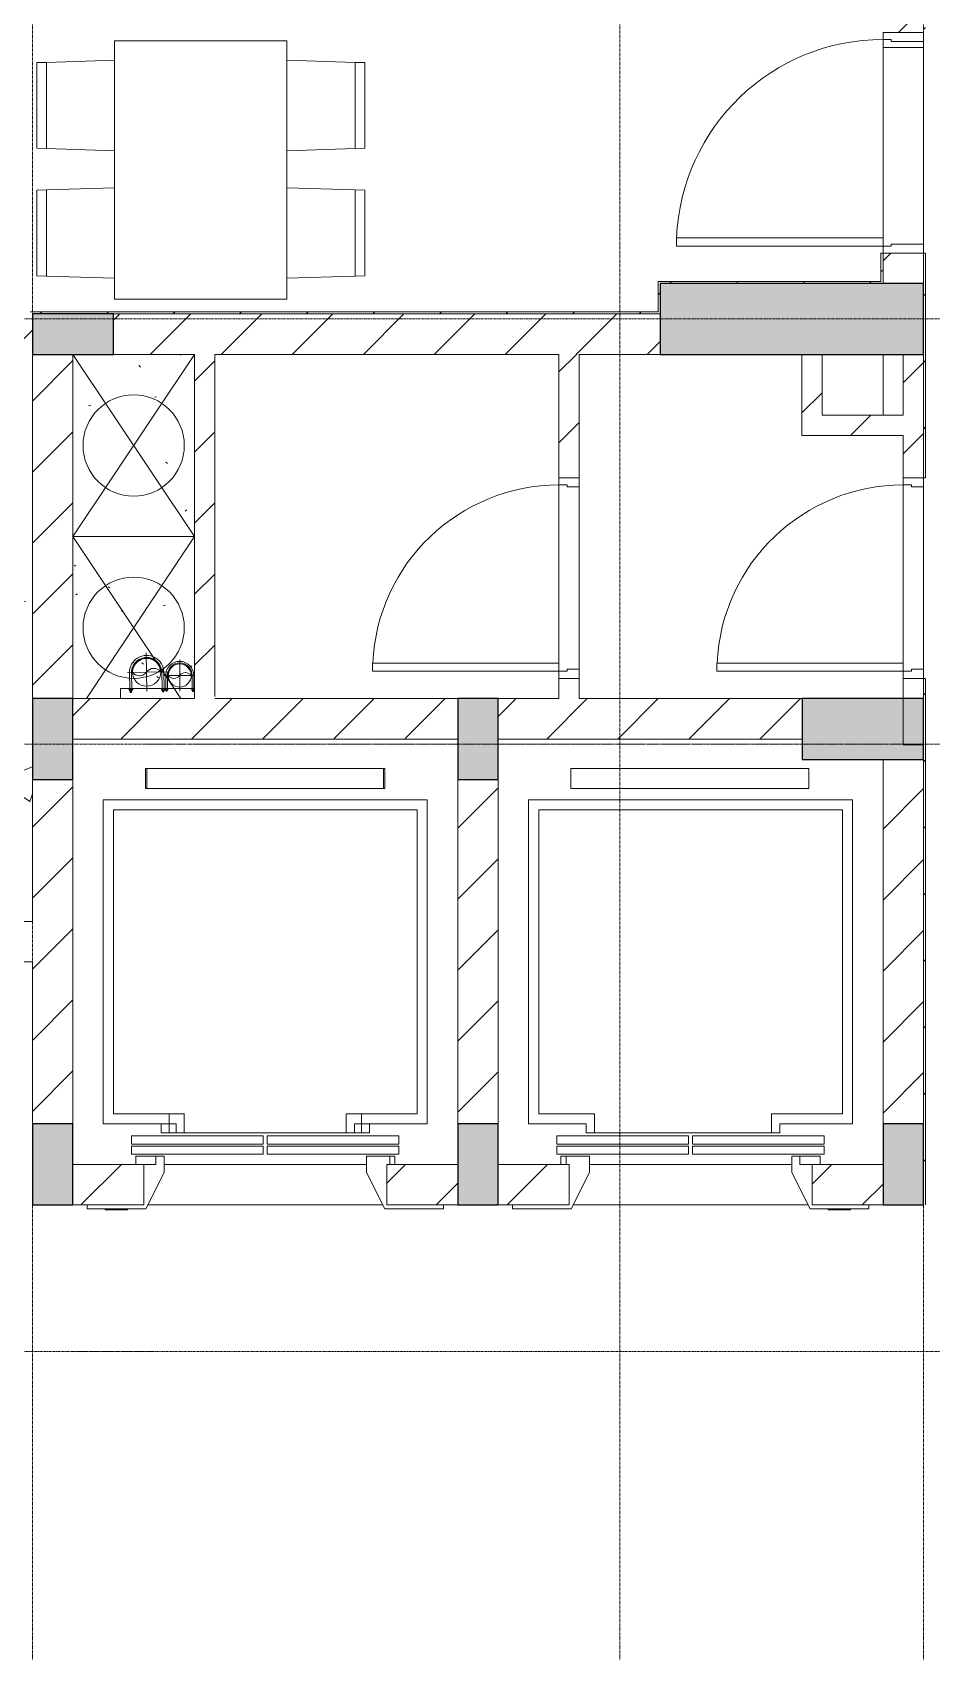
# Model space of a CAD drawing. Header units: millimetres. Extents: x 5121 to 246734, y -48180 to 129206.
# Drawn here: x 112053 to 116493, y 46956 to 54952 of the extents above; entities that cross this region are included whole.
import ezdxf

# ---------------------------------------------------------------- set-up
doc = ezdxf.new("R2010")
doc.units = ezdxf.units.MM
for name, pattern in [('Dash', [6, 3, -3]), ('Grid Line', [22.225, 12.7, -3.175, 3.175, -3.175]), ('IMPORT-CENTER _3_', [10.16, 6.35, -1.27, 1.27, -1.27])]:
    doc.linetypes.add(name, pattern=pattern)
for name, color, linetype, lineweight in [('0-1', 7, 'Continuous', 5), ('0-2', 50, 'Continuous', 9), ('A-CLNG-PATT', 13, 'Continuous', 9), ('A-DETL-GENF', 92, 'Continuous', 9), ('A-DOOR', 31, 'Continuous', 9), ('A-DOOR-FRAM', 31, 'Continuous', 9), ('A-FLOR', 192, 'Continuous', 9), ('A-FLOR-1', 50, 'Continuous', 9), ('A-FLOR-OVHD', 1, 'Dash', 9), ('A-FLOR-PATT', 8, 'Continuous', 9), ('A-WALL', 113, 'Continuous', 9), ('A-WALL-1', 250, 'Continuous', 18), ('A-WALL-PATT-2', 50, 'Continuous', 9), ('A-WALL-PATT-3', 111, 'Continuous', 9), ('G-IMPT', 8, 'Continuous', 9), ('G-IMPT-2', 8, 'IMPORT-CENTER _3_', 9), ('I-FURN-1', 253, 'Continuous', 9), ('M-EQPM', 50, 'Continuous', 9), ('S-COLS-1', 7, 'Continuous', 5), ('S-COLS-2', 10, 'Continuous', 25), ('S-GRID-1', 1, 'Grid Line', 9)]:
    doc.layers.add(name, color=color, linetype=linetype, lineweight=lineweight)
pattern_1 = [(45, (0, 0), (-164.40233, 164.40233), [])]
pattern_2 = [(45, (0, 0), (-175.3625, 175.3625), [])]

# ---------------------------------------------------------------- blocks, each defined once
blk = doc.blocks.new('NCV_TKTC_KET CAU_rvt-1-TKCS_MB TỔNG THỂ TẦNG 1')
at = {"layer": 'S-COLS-1'}
for points in [[(115952.6, 53361.9), (116452.6, 53361.9), (116452.6, 53711.9), (115152.6, 53711.9), (115152.6, 53361.9), (115952.5, 53361.9)], [(112252.6, 53361.9), (112452.6, 53362.3), (112452.6, 53561.9), (112052.6, 53561.2), (112052.6, 53361.9)], [(112252.6, 51261.9), (112252.6, 51661.9), (112052.6, 51661.9), (112052.6, 51261.9)], [(114284.3, 51261.9), (114352.6, 51261.9), (114352.6, 51661.9), (114152.6, 51661.9), (114152.6, 51261.9)], [(116252.6, 51361.9), (116452.6, 51361.9), (116452.6, 51661.9), (115852.6, 51661.9), (115852.6, 51361.9), (116244.4, 51361.9)], [(112052.6, 49161.9), (112252.6, 49161.9), (112252.6, 49561.9), (112052.6, 49561.9)], [(114352.6, 49161.9), (114352.6, 49561.9), (114152.6, 49561.9), (114152.6, 49161.9)], [(116452.6, 49161.9), (116452.6, 49561.9), (116252.6, 49561.9), (116252.6, 49161.9)]]:
    blk.add_hatch(color=256, dxfattribs=at).paths.add_polyline_path(points)
at = {"layer": 'A-FLOR-1'}
blk.add_line((115952.6, 53061.9), (115952.6, 53361.9), dxfattribs=at)
at = {"layer": 'S-COLS-2'}
for p, q in [((116452.6, 53711.9), (115152.6, 53711.9)), ((115152.6, 53711.9), (115152.6, 53361.9)), ((116452.6, 53361.9), (116452.6, 53711.9)), ((112052.6, 53561.9), (112052.6, 53361.9)), ((112452.6, 53561.9), (112052.6, 53561.9)), ((112452.6, 53361.9), (112452.6, 53561.9)), ((112052.6, 53361.9), (112452.6, 53361.9)), ((115152.6, 53361.9), (116452.6, 53361.9)), ((112252.6, 51661.9), (112052.6, 51661.9)), ((112052.6, 51661.9), (112052.6, 51261.9)), ((112252.6, 51261.9), (112252.6, 51661.9)), ((114352.6, 51661.9), (114152.6, 51661.9)), ((114152.6, 51661.9), (114152.6, 51261.9)), ((114352.6, 51261.9), (114352.6, 51661.9)), ((115852.6, 51661.9), (115852.6, 51361.9)), ((116452.6, 51661.9), (115852.6, 51661.9)), ((116452.6, 51361.9), (116452.6, 51661.9)), ((115852.6, 51361.9), (116452.6, 51361.9)), ((112052.6, 51261.9), (112252.6, 51261.9)), ((114152.6, 51261.9), (114352.6, 51261.9)), ((112252.6, 49561.9), (112052.6, 49561.9)), ((112052.6, 49561.9), (112052.6, 49161.9)), ((112252.6, 49161.9), (112252.6, 49561.9)), ((114352.6, 49561.9), (114152.6, 49561.9)), ((114152.6, 49561.9), (114152.6, 49161.9)), ((114352.6, 49161.9), (114352.6, 49561.9)), ((116452.6, 49561.9), (116252.6, 49561.9)), ((116252.6, 49561.9), (116252.6, 49161.9)), ((116452.6, 49161.9), (116452.6, 49561.9)), ((112052.6, 49161.9), (112252.6, 49161.9)), ((114152.6, 49161.9), (114352.6, 49161.9)), ((116252.6, 49161.9), (116452.6, 49161.9))]:
    blk.add_line(p, q, dxfattribs=at)
blk = doc.blocks.new('RES_BAN AN 1 - RES_BAN AN 1-842837-TKCS_MB TỔNG THỂ TẦNG 1')
at = {"layer": 'I-FURN-1'}
for p, q in [((-425, 1275), (425, 1275)), ((-425, 0), (-425, 1275)), ((425, 1275), (425, 0)), ((-761.9, 1168.8), (-809.6, 1167.2)), ((-809.6, 1167.2), (-809.6, 745.3)), ((-425, 1180), (-761.9, 1168.8)), ((-761.9, 1168.8), (-761.9, 743.8)), ((-761.9, 743.8), (-761.9, 1168.8)), ((-425, 732.5), (-425, 1180)), ((425, 1180), (761.9, 1168.8)), ((425, 732.5), (425, 1180)), ((761.9, 1168.8), (761.9, 743.8)), ((761.9, 1168.8), (761.9, 743.8)), ((809.6, 1167.2), (761.9, 1168.8)), ((809.6, 745.3), (809.6, 1167.2)), ((-809.6, 745.3), (-761.9, 743.8)), ((-761.9, 743.8), (-425, 732.5)), ((761.9, 743.8), (425, 732.5)), ((761.9, 743.8), (809.6, 745.3)), ((-809.6, 536.9), (-761.9, 538.5)), ((-809.6, 115.1), (-809.6, 536.9)), ((-425, 549.7), (-761.9, 538.5)), ((-761.9, 538.5), (-761.9, 113.5)), ((-761.9, 538.5), (-761.9, 113.5)), ((-425, 102.3), (-425, 549.7)), ((425, 549.7), (761.9, 538.5)), ((425, 102.3), (425, 549.7)), ((761.9, 538.5), (761.9, 113.5)), ((761.9, 538.5), (809.6, 536.9)), ((761.9, 113.5), (761.9, 538.5)), ((809.6, 536.9), (809.6, 115.1)), ((-761.9, 113.5), (-809.6, 115.1)), ((-761.9, 113.5), (-425, 102.3)), ((761.9, 113.5), (425, 102.3)), ((809.6, 115.1), (761.9, 113.5)), ((425, 0), (-425, 0))]:
    blk.add_line(p, q, dxfattribs=at)
blk = doc.blocks.new('NCV_TKTC_TANG 1_rvt-1-TKCS_MB TỔNG THỂ TẦNG 1')
at = {"layer": 'A-WALL-PATT-2'}
h = blk.add_hatch(dxfattribs=at)
h.set_pattern_fill('FP_10', color=256, style=0, pattern_type=2)
h.set_pattern_definition(pattern_1)
h.paths.add_polyline_path([(116242.6, 53711.9), (116252.6, 53711.9), (116252.6, 53861.9), (116242.6, 53861.9), (116242.6, 53721.9)])
h.paths.add_polyline_path([(116252.6, 54951.9), (116252.5, 56636.9), (116242.6, 56634.3), (116244.4, 54951.9)])
h = blk.add_hatch(dxfattribs=at)
h.set_pattern_fill('FP_10', color=256, style=0, pattern_type=2)
h.set_pattern_definition(pattern_1)
h.paths.add_polyline_path([(115152.6, 53711.9), (116242.6, 53711.9), (116242.6, 53721.9), (115142.6, 53720.5), (115142.6, 53711.9)])
h = blk.add_hatch(dxfattribs=at)
h.set_pattern_fill('FP_10', color=256, style=0, pattern_type=2)
h.set_pattern_definition(pattern_1)
h.paths.add_polyline_path([(115142.6, 53571.9), (115152.6, 53571.9), (115152.6, 53711.9), (115142.6, 53711.5), (115142.6, 53685.3)])
h = blk.add_hatch(dxfattribs=at)
h.set_pattern_fill('FP_10', color=256, style=0, pattern_type=2)
h.set_pattern_definition(pattern_1)
h.paths.add_polyline_path([(113308.8, 53561.9), (115152.6, 53561.9), (115152.6, 53571.9), (112042.6, 53571.9), (112042.6, 53561.9), (113072.6, 53561.9)])
at = {"layer": 'A-FLOR-1'}
for p, q in [((116252.6, 53861.9), (116252.6, 54951.9)), ((116452.5, 54877.4), (116252.6, 54877.4)), ((116252.6, 54877.4), (116252.6, 53861.9)), ((116452.5, 53906.9), (116452.5, 54877.4)), ((112052.6, 53511.9), (112052.6, 53561.9))]:
    blk.add_line(p, q, dxfattribs=at)
at = {"layer": 'A-WALL-1'}
for p, q in [((116252.6, 53861.9), (116242.6, 53861.9)), ((116242.6, 53861.9), (116242.6, 53721.9)), ((116252.6, 53711.9), (116252.6, 53861.9)), ((116242.6, 53721.9), (115142.6, 53721.9)), ((115142.6, 53721.9), (115142.6, 53711.9)), ((115142.6, 53711.9), (115142.6, 53571.9)), ((115152.6, 53711.9), (116242.6, 53711.9)), ((115152.6, 53571.9), (115152.6, 53711.9)), ((116242.6, 53711.9), (116252.6, 53711.9)), ((115142.6, 53571.9), (112042.6, 53571.9)), ((112052.6, 53561.9), (115152.6, 53561.9)), ((115152.6, 53561.9), (115152.6, 53571.9))]:
    blk.add_line(p, q, dxfattribs=at)
at = {"layer": 'I-FURN-1'}
blk.add_blockref('RES_BAN AN 1 - RES_BAN AN 1-842837-TKCS_MB TỔNG THỂ TẦNG 1', (112883.8, 53635.2), dxfattribs=at)
blk = doc.blocks.new('FD_05 - FD_05-1000x2200mm-835433-TKCS_MB TỔNG THỂ TẦNG 1')
at = {"layer": 'A-DETL-GENF'}
for p, q in [((510, -100), (470, -100)), ((470, -100), (470, -1120)), ((510, -1120), (510, -100)), ((470, -1120), (510, -1120))]:
    blk.add_line(p, q, dxfattribs=at)
blk.add_arc((510, -100), 1020, 180, 267.75253, dxfattribs=at)
at = {"layer": 'A-DOOR-FRAM'}
for p, q in [((-545, 100), (-500, 100)), ((-545, -100), (-545, 100)), ((-500, 100), (-500, -60)), ((500, 100), (545, 100)), ((500, -60), (500, 100)), ((545, 100), (545, -100)), ((-500, -60), (-510, -60)), ((-510, -60), (-510, -100)), ((510, -60), (500, -60)), ((510, -100), (510, -60)), ((-510, -100), (-545, -100)), ((545, -100), (510, -100))]:
    blk.add_line(p, q, dxfattribs=at)
blk = doc.blocks.new('FD_02 - FD_03 - FD_03-KY THUAT-900x2200mm-801877-TKCS_MB TỔNG THỂ TẦNG 1')
at = {"layer": 'A-DETL-GENF'}
for p, q in [((460, -50), (420, -50)), ((420, -50), (420, -970)), ((460, -970), (460, -50)), ((420, -970), (460, -970))]:
    blk.add_line(p, q, dxfattribs=at)
blk.add_arc((460, -50), 920, 180, 267.50809, dxfattribs=at)
at = {"layer": 'A-DOOR-FRAM'}
for p, q in [((-495, 50), (-450, 50)), ((-495, -50), (-495, 50)), ((-450, 50), (-450, -10)), ((450, 50), (495, 50)), ((450, -10), (450, 50)), ((495, 50), (495, -50)), ((-460, -50), (-495, -50)), ((-450, -10), (-460, -10)), ((-460, -10), (-460, -50)), ((460, -10), (450, -10)), ((460, -50), (460, -10)), ((495, -50), (460, -50))]:
    blk.add_line(p, q, dxfattribs=at)
blk = doc.blocks.new('Thang may HIEN - Dài x Rộng - 2000x2000-2402764-TKCS_MB TỔNG THỂ TẦNG 1')
at = {"layer": 'A-DOOR'}
for p, q in [((-440, -300), (-800, -300)), ((-800, -300), (-800, -1900)), ((-440, -255), (-440, -300)), ((-400, -255), (-440, -255)), ((475, -255), (-400, -255)), ((-400, -350), (-400, -255)), ((475, -255), (515, -255)), ((475, -350), (475, -255)), ((515, -255), (515, -300)), ((800, -300), (515, -300)), ((800, -1900), (800, -300)), ((-400, -350), (-750, -350)), ((-750, -350), (-750, -1850)), ((750, -350), (475, -350)), ((750, -1850), (750, -350)), ((-800, -1900), (800, -1900)), ((-750, -1850), (750, -1850)), ((590.8, -1955.4), (-584.2, -1955.4)), ((-584.2, -1955.4), (-584.2, -2055.4)), ((590.8, -2055.4), (590.8, -1955.4)), ((-584.2, -2055.4), (590.8, -2055.4))]:
    blk.add_line(p, q, dxfattribs=at)
blk = doc.blocks.new('TKTC_XREF_251221_MB TANG 1 - TKTC_XREF_260130_MB TANG 1_dwg_$cc-V328-TKCS_MB TỔNG THỂ TẦNG 1')
at = {"layer": 'G-IMPT'}
blk.add_circle((0, 0), 0.5, dxfattribs=at)
for centre, radius, start, end in [((0, 0), 0.5, 90, 270), ((0.188, 0.25), 0.313, 126.8699, 233.1301), ((-0.188, -0.25), 0.313, 306.8699, 53.1301)]:
    blk.add_arc(centre, radius, start, end, dxfattribs=at)
at = {"layer": 'G-IMPT-2'}
for p, q in [((-0.673, 0), (0.673, 0)), ((0, -0.673), (0, 0.638))]:
    blk.add_line(p, q, dxfattribs=at)
blk = doc.blocks.new('TKTC_XREF_251221_MB TANG 1 - TKTC_XREF_260130_MB TANG 1_dwg_CUM U_DN100-V329-TKCS_MB TỔNG THỂ TẦNG 1')
at = {"layer": 'G-IMPT'}
blk.add_hatch(color=256, dxfattribs=at).paths.add_polyline_path([(0, 57), (0, 61), (25.1, 55), (35, 49.4), (49.4, 35), (55.1, 25.1), (59.1, 14.7), (61, 0), (53.7, -28.5), (45.3, -40.3), (35, -49.4), (20.4, -57), (15.8, -58.9), (0, -58.9), (0, -57), (20.2, -52.8), (36.6, -43.1), (47.8, -30.5), (54.6, -15.8), (55.1, -14.8), (57, 0), (54.6, 15.8), (43.1, 36.6), (30.5, 47.8), (15.8, 54.6), (14.8, 55.1)])
for p, q in [((-79.1, 66.6), (-79.1, 63.4)), ((-76.6, 66.6), (-76.6, 63.4)), ((-74.6, 66.6), (-74.6, 63.4)), ((-72.7, 69.3), (-72.7, 60.7)), ((-66.9, 67.9), (-71.7, 67.9)), ((-66.9, 62.1), (-71.7, 62.1)), ((-66.9, 70.8), (-66.9, 72.7)), ((-65, 69), (0, 69)), ((-79.1, -63.4), (-79.1, -66.6)), ((-76.6, -63.4), (-76.6, -66.6)), ((-74.6, -63.4), (-74.6, -66.6)), ((-72.7, -60.7), (-72.7, -69.3)), ((-66.9, -62.1), (-71.7, -62.1)), ((-66.9, -67.9), (-71.7, -67.9)), ((-65, -69), (0, -69))]:
    blk.add_line(p, q, dxfattribs=at)
at = {"layer": 'G-IMPT', "flags": 128}
for points in [[(-72.7, 67.6), (-78.1, 67.6), (-78.1, 62.4), (-72.7, 62.4)], [(-71.7, 59.2), (-66.9, 59.2), (-66.9, 70.8), (-71.7, 70.8)], [(-65, 72.7), (-65, 57.3), (-66.9, 57.3), (-66.9, 59.2)], [(-65, 61), (0, 61), (0, 57)], [(-72.7, -62.4), (-78.1, -62.4), (-78.1, -67.6), (-72.7, -67.6)], [(-71.7, -70.8), (-66.9, -70.8), (-66.9, -59.2), (-71.7, -59.2)], [(-66.9, -59.2), (-66.9, -57.3), (-65, -57.3), (-65, -72.7), (-66.9, -72.7), (-66.9, -70.8)], [(-65, -61), (0, -61), (0, -57)]]:
    blk.add_lwpolyline(points, dxfattribs=at)
at = {"layer": 'G-IMPT'}
for centre, radius, start, end in [((-78.1, 66.6), 0.96, 90, 180), ((-78.1, 63.4), 0.96, 180, 270), ((-71.1, 69.3), 1.56, 112.61986, 247.38014), ((-67.9, 65), 4.8, 143.1301, 216.8699), ((-71.1, 60.7), 1.56, 112.61986, 247.38014), ((0, 0), 69, 270, 90), ((0, 0), 61, 270, 90), ((0, 0), 57, 270, 90), ((-78.1, -63.4), 0.96, 90, 180), ((-78.1, -66.6), 0.96, 180, 270), ((-71.1, -60.7), 1.56, 112.61986, 247.38014), ((-67.9, -65), 4.8, 143.1301, 216.8699), ((-71.1, -69.3), 1.56, 112.61986, 247.38014)]:
    blk.add_arc(centre, radius, start, end, dxfattribs=at)
blk = doc.blocks.new('TKTC_XREF_251221_MB TANG 1 - TKTC_XREF_260130_MB TANG 1_dwg_CUM U_DN100-4202115-TKCS_MB TỔNG THỂ TẦNG 1')
at = {"layer": 'G-IMPT'}
blk.add_hatch(color=256, dxfattribs=at).paths.add_polyline_path([(0, -61), (0.5, -56.9), (25.7, -50.5), (36.6, -43.1), (47.8, -30.5), (54.6, -15.8), (55.1, -14.8), (57, 0), (52.8, 20.1), (43.1, 36.6), (30.5, 47.8), (15.8, 54.6), (14.8, 55.1), (0, 58.9), (0, 61), (28.5, 53.7), (40.3, 45.3), (49.4, 35), (55.1, 25.1), (59.4, 11.9), (59.4, -11.9), (53.7, -28.5), (45.3, -40.3), (35, -49.4), (25.1, -55.1), (14.8, -59.1), (0.5, -60.9)])
for p, q in [((-79.1, 66.6), (-79.1, 63.4)), ((-76.6, 66.6), (-76.6, 63.4)), ((-74.6, 66.6), (-74.6, 63.4)), ((-72.7, 69.3), (-72.7, 60.7)), ((-66.9, 67.9), (-71.7, 67.9)), ((-65, 69), (0, 69)), ((-66.9, 62.1), (-71.7, 62.1)), ((-79.1, -63.4), (-79.1, -66.6)), ((-76.6, -63.4), (-76.6, -66.6)), ((-74.6, -63.4), (-74.6, -66.6)), ((-72.7, -60.7), (-72.7, -69.3)), ((-66.9, -62.1), (-71.7, -62.1)), ((-66.9, -67.9), (-71.7, -67.9)), ((-65, -69), (0, -69))]:
    blk.add_line(p, q, dxfattribs=at)
at = {"layer": 'G-IMPT', "flags": 128}
for points in [[(-72.7, 67.6), (-78.1, 67.6), (-78.1, 62.4), (-72.7, 62.4)], [(-71.7, 59.2), (-66.9, 59.2), (-66.9, 70.8), (-71.7, 70.8)], [(-66.9, 70.8), (-66.9, 72.7), (-65, 72.7), (-65, 57.3), (-66.9, 57.3), (-66.9, 59.2)], [(-65, 61), (0, 61), (0, 57)], [(-72.7, -62.4), (-78.1, -62.4), (-78.1, -67.6), (-72.7, -67.6)], [(-71.7, -70.8), (-66.9, -70.8), (-66.9, -59.2), (-71.7, -59.2)], [(-66.9, -59.2), (-66.9, -57.3), (-65, -57.3), (-65, -72.7), (-66.9, -72.7), (-66.9, -70.8)], [(-65, -61), (0, -61), (0, -57)]]:
    blk.add_lwpolyline(points, dxfattribs=at)
at = {"layer": 'G-IMPT'}
for centre, radius, start, end in [((-78.1, 66.6), 0.96, 90, 180), ((-71.1, 69.3), 1.56, 112.61986, 247.38014), ((-67.9, 65), 4.8, 143.1301, 216.8699), ((0, 0), 69, 270, 90), ((-78.1, 63.4), 0.96, 180, 270), ((-71.1, 60.7), 1.56, 112.61986, 247.38014), ((0, 0), 61, 270, 90), ((0, 0), 57, 270, 90), ((-78.1, -63.4), 0.96, 90, 180), ((-71.1, -60.7), 1.56, 112.61986, 247.38014), ((-67.9, -65), 4.8, 143.1301, 216.8699), ((-78.1, -66.6), 0.96, 180, 270), ((-71.1, -69.3), 1.56, 112.61986, 247.38014)]:
    blk.add_arc(centre, radius, start, end, dxfattribs=at)
blk = doc.blocks.new('TKTC_XREF_251221_MB TANG 1 - TKTC_XREF_260130_MB TANG 1_dwg_$cc-4202118-TKCS_MB TỔNG THỂ TẦNG 1')
at = {"layer": 'G-IMPT'}
blk.add_circle((0, 0), 0.5, dxfattribs=at)
for centre, radius, start, end in [((0, 0), 0.5, 90, 270), ((0.188, 0.25), 0.313, 126.8699, 233.1301), ((-0.188, -0.25), 0.313, 306.8699, 53.1301)]:
    blk.add_arc(centre, radius, start, end, dxfattribs=at)
at = {"layer": 'G-IMPT-2'}
for p, q in [((0, -0.673), (0, 0.673)), ((-0.673, 0), (0.673, 0))]:
    blk.add_line(p, q, dxfattribs=at)
blk = doc.blocks.new('TKTC_XREF_251221_MB TANG 1 - TKTC_XREF_260130_MB TANG 1_dwg-4202109-TKCS_MB TỔNG THỂ TẦNG 1')
at = {"layer": 'G-IMPT'}
for p, q in [((-91099.1, -348034.7), (-91099.1, -350774.7)), ((-90299, -349634.7), (-90664.7, -349634.7)), ((-90664.7, -349635), (-90664.7, -349684.7))]:
    blk.add_line(p, q, dxfattribs=at)
at = {"layer": 'G-IMPT', "flags": 128}
blk.add_lwpolyline([(-90299, -349634.7), (-90664.7, -349634.7), (-90664.7, -349684.7)], dxfattribs=at)
for name, p, xscale, yscale, zscale, rotation in [('TKTC_XREF_251221_MB TANG 1 - TKTC_XREF_260130_MB TANG 1_dwg_$cc-4202118-TKCS_MB TỔNG THỂ TẦNG 1', (-90535.1, -349553.4), 140.0000000000797, 140.0000000000797, 140.0000000000797, 271.0087957877644), ('TKTC_XREF_251221_MB TANG 1 - TKTC_XREF_260130_MB TANG 1_dwg_$cc-V328-TKCS_MB TỔNG THỂ TẦNG 1', (-90371.7, -349570.6), 114.0000000000649, 114.0000000000649, 114.0000000000649, 269.9277821117898)]:
    blk.add_blockref(name, p, dxfattribs=dict(xscale=xscale, yscale=yscale, zscale=zscale, rotation=rotation))
at = {"extrusion": (0, 0, -1), "xscale": 1.228070175438593, "yscale": 1.228070175438593, "zscale": -1.228070175438593, "rotation": 88.99120421064113}
blk.add_blockref('TKTC_XREF_251221_MB TANG 1 - TKTC_XREF_260130_MB TANG 1_dwg_CUM U_DN100-4202115-TKCS_MB TỔNG THỂ TẦNG 1', (90535, -349556.3), dxfattribs=at)
at = {"extrusion": (0, 0, -1), "zscale": -1, "rotation": 90.072217886616}
blk.add_blockref('TKTC_XREF_251221_MB TANG 1 - TKTC_XREF_260130_MB TANG 1_dwg_CUM U_DN100-V329-TKCS_MB TỔNG THỂ TẦNG 1', (90371.6, -349569.7), dxfattribs=at)
blk = doc.blocks.new('TKTC_XREF_251221_MB TANG 1 - TKTC_XREF_251221_MB TANG 1-2038492-TKCS_MB TỔNG THỂ TẦNG 1')
blk.add_blockref('TKTC_XREF_251221_MB TANG 1 - TKTC_XREF_260130_MB TANG 1_dwg-4202109-TKCS_MB TỔNG THỂ TẦNG 1', (169499.1, 384109.7))
blk = doc.blocks.new('Thang may HIEN - Dài x Rộng - 2000x2000-V348-TKCS_MB TỔNG THỂ TẦNG 1')
at = {"layer": 'A-DOOR'}
for p, q in [((-590, 120), (-880, 120)), ((-880, 120), (-880, 100)), ((-880, 100), (-600, 100)), ((-680, 124), (-790, 124)), ((-790, 124), (-790, 120)), ((-680, 120), (-680, 124)), ((-600, 100), (-600, -100)), ((-500, -60), (-590, 120)), ((590, 120), (500, -60)), ((880, 120), (590, 120)), ((600, -100), (600, 100)), ((600, 100), (880, 100)), ((880, 100), (880, 120)), ((-500, -140), (-500, -60)), ((500, -60), (500, -140)), ((-660, -190.4), (-660, -150.4)), ((-660, -150.4), (-10, -150.4)), ((-10, -150.4), (-660, -150.4)), ((-660, -150.4), (-660, -190.4)), ((-600, -100), (-640, -100)), ((-640, -100), (-640, -140)), ((-640, -140), (-540, -140)), ((-600, -100), (-540, -100)), ((-540, -100), (-540, -140)), ((-540, -140), (-500, -140)), ((-10, -150.4), (-10, -190.4)), ((-10, -190.4), (-10, -150.4)), ((660, -150.4), (10, -150.4)), ((10, -150.4), (10, -190.4)), ((10, -150.4), (10, -190.4)), ((660, -150.4), (10, -150.4)), ((500, -140), (615, -140)), ((615, -100), (600, -100)), ((615, -140), (615, -100)), ((640, -100), (615, -100)), ((615, -140), (640, -140)), ((640, -140), (640, -100)), ((660, -190.4), (660, -150.4)), ((660, -190.4), (660, -150.4)), ((-10, -190.4), (-660, -190.4)), ((-660, -190.4), (-10, -190.4)), ((-10, -200.4), (-660, -200.4)), ((-660, -200.4), (-660, -240.4)), ((-10, -200.4), (-660, -200.4)), ((-660, -200.4), (-660, -240.4)), ((-10, -240.4), (-10, -200.4)), ((-10, -240.4), (-10, -200.4)), ((10, -190.4), (660, -190.4)), ((10, -190.4), (660, -190.4)), ((10, -200.4), (10, -240.4)), ((660, -200.4), (10, -200.4)), ((10, -200.4), (10, -240.4)), ((660, -200.4), (10, -200.4)), ((660, -240.4), (660, -200.4)), ((660, -240.4), (660, -200.4)), ((-440, -300), (-800, -300)), ((-800, -300), (-800, -1900)), ((-660, -240.4), (-10, -240.4)), ((-660, -240.4), (-10, -240.4)), ((-440, -255), (-440, -300)), ((-400, -255), (-440, -255)), ((475, -255), (-400, -255)), ((-400, -350), (-400, -255)), ((10, -240.4), (660, -240.4)), ((10, -240.4), (660, -240.4)), ((475, -255), (515, -255)), ((475, -350), (475, -255)), ((515, -255), (515, -300)), ((800, -300), (515, -300)), ((800, -1900), (800, -300)), ((-400, -350), (-750, -350)), ((-750, -350), (-750, -1850)), ((750, -350), (475, -350)), ((750, -1850), (750, -350)), ((-800, -1900), (800, -1900)), ((-750, -1850), (750, -1850)), ((590.8, -1955.4), (-584.2, -1955.4)), ((-584.2, -1955.4), (-584.2, -2055.4)), ((590.8, -2055.4), (590.8, -1955.4)), ((-584.2, -2055.4), (590.8, -2055.4))]:
    blk.add_line(p, q, dxfattribs=at)
blk = doc.blocks.new('Thang may HIEN - Dài x Rộng - 2000x2000-2402870-TKCS_MB TỔNG THỂ TẦNG 1')
at = {"layer": 'A-DOOR'}
for p, q in [((-584.2, 1955.4), (-584.2, 2055.4)), ((-584.2, 2055.4), (590.8, 2055.4)), ((590.8, 2055.4), (590.8, 1955.4)), ((590.8, 1955.4), (-584.2, 1955.4)), ((-800, 300), (-800, 1900)), ((-800, 1900), (800, 1900)), ((-750, 350), (-750, 1850)), ((-750, 1850), (750, 1850)), ((750, 1850), (750, 350)), ((800, 1900), (800, 300)), ((-400, 350), (-750, 350)), ((-400, 350), (-400, 255)), ((475, 350), (475, 255)), ((750, 350), (475, 350)), ((-440, 300), (-800, 300)), ((-660, 200.4), (-660, 240.4)), ((-660, 240.4), (-10, 240.4)), ((-660, 240.4), (-10, 240.4)), ((-660, 200.4), (-660, 240.4)), ((-440, 255), (-440, 300)), ((-400, 255), (-440, 255)), ((475, 255), (-400, 255)), ((-10, 240.4), (-10, 200.4)), ((-10, 240.4), (-10, 200.4)), ((10, 200.4), (10, 240.4)), ((10, 240.4), (660, 240.4)), ((10, 240.4), (660, 240.4)), ((10, 200.4), (10, 240.4)), ((475, 255), (515, 255)), ((515, 255), (515, 300)), ((800, 300), (515, 300)), ((660, 240.4), (660, 200.4)), ((660, 240.4), (660, 200.4)), ((-10, 200.4), (-660, 200.4)), ((-10, 200.4), (-660, 200.4)), ((-10, 190.4), (-660, 190.4)), ((-660, 190.4), (-660, 150.4)), ((-660, 190.4), (-10, 190.4)), ((-660, 150.4), (-660, 190.4)), ((-10, 150.4), (-10, 190.4)), ((-10, 190.4), (-10, 150.4)), ((660, 200.4), (10, 200.4)), ((660, 200.4), (10, 200.4)), ((10, 150.4), (10, 190.4)), ((10, 190.4), (660, 190.4)), ((10, 190.4), (660, 190.4)), ((10, 150.4), (10, 190.4)), ((660, 190.4), (660, 150.4)), ((660, 190.4), (660, 150.4)), ((-660, 150.4), (-10, 150.4)), ((-10, 150.4), (-660, 150.4)), ((-640, 140), (-540, 140)), ((-640, 100), (-640, 140)), ((-600, 100), (-640, 100)), ((-600, 100), (-540, 100)), ((-600, -100), (-600, 100)), ((-540, 140), (-500, 140)), ((-540, 100), (-540, 140)), ((-500, 140), (-500, 60)), ((660, 150.4), (10, 150.4)), ((660, 150.4), (10, 150.4)), ((500, 140), (615, 140)), ((500, 60), (500, 140)), ((600, 100), (600, -100)), ((615, 100), (600, 100)), ((615, 140), (615, 100)), ((615, 140), (640, 140)), ((640, 100), (615, 100)), ((640, 140), (640, 100)), ((-500, 60), (-590, -120)), ((590, -120), (500, 60)), ((-880, -120), (-880, -100)), ((-880, -100), (-600, -100)), ((-590, -120), (-880, -120)), ((-790, -124), (-790, -120)), ((-680, -124), (-790, -124)), ((-680, -120), (-680, -124)), ((880, -120), (590, -120)), ((600, -100), (880, -100)), ((880, -100), (880, -120))]:
    blk.add_line(p, q, dxfattribs=at)

msp = doc.modelspace()

# ---------------------------------------------------------------- hatches: boundary and pattern name
at = {"layer": 'A-CLNG-PATT'}
h = msp.add_hatch(dxfattribs=at)
h.set_pattern_fill('FP_16', color=256, style=0, pattern_type=2)
h.set_pattern_definition([(37.5, (0, 0), (-25.1975, 770.728), [10.394, -597.605, 10.394, -669.605, -649.999]), (37.5, (0, 0), (-25.1975, 770.728), [-1287.997, 10.394, -639.605]), (7.5, (0, 0), (707.909, 1128.856), [10.394, -317.606, 10.394, -537.605, -210]), (7.5, (0, 0), (707.909, 1128.856), [-875.998, 10.394, -199.606]), (327.5, (-492, 0), (1245.6545, 2.264), [10.394, -189.606, 10.394, -709.605, -939.998]), (327.5, (-492, 0), (1245.6545, 2.264), [-919.998, 10.394, -929.604]), (317.5, (-492, 0), (1202.449, 351.069), [10.394, -89.606, 10.394, -461.605, -539.999]), (317.5, (-492, 0), (1202.449, 351.069), [-571.999, 10.394, -529.605])])
h.paths.add_polyline_path([(112852.6, 51661.9), (112852.6, 53361.9), (112252.6, 53361.9), (112252.6, 51661.9), (112540.3, 51661.9)])
h.paths.add_polyline_path([(112837, 51776.9), (112832.9, 51797), (112823.2, 51813.5), (112810.6, 51824.8), (112795.9, 51831.6), (112794.6, 51832.1), (112780.1, 51834), (112764.3, 51831.6), (112743.5, 51820.2), (112732.3, 51807.6), (112725.4, 51792.9), (112725, 51791.8), (112721.1, 51777.1), (112719, 51777.1), (112725, 51802.1), (112730.7, 51812.1), (112745.1, 51826.4), (112755, 51832.1), (112765.4, 51836.1), (112780.1, 51838), (112808.6, 51830.6), (112820.4, 51822.2), (112829.4, 51812), (112837, 51797.4), (112839, 51792.7), (112839, 51776.9)])
h.paths.add_polyline_path([(112541.7, 51789), (112548.7, 51820.5), (112555.4, 51832.4), (112572.7, 51850.3), (112585.1, 51857.6), (112597.3, 51862.5), (112615.4, 51865.2), (112646.8, 51858.2), (112658.7, 51851.5), (112676.6, 51834.2), (112683.9, 51821.8), (112688.6, 51811), (112688.6, 51791.6), (112686.6, 51791.6), (112680.8, 51816.7), (112668.7, 51836.4), (112660.5, 51844.2), (112650.6, 51851.5), (112633.6, 51858.2), (112615.3, 51860.3), (112596, 51857), (112570.6, 51842.4), (112562.7, 51834.2), (112551.1, 51813.3), (112548.7, 51807.2), (112543.9, 51789)])
h.paths.add_polyline_path([(110321.9, 51811.9), (110552.6, 51811.9), (110552.6, 51861.9), (110302.6, 51861.9), (110302.6, 51811.9)])
h.paths.add_polyline_path([(116005.3, 53061.9), (116252.6, 53062.4), (116252.6, 53361.9), (115952.6, 53361.9), (115952.6, 53061.9)])
at = {"layer": 'A-FLOR-PATT'}
h = msp.add_hatch(dxfattribs=at)
h.set_pattern_fill('FP_7', color=256, style=0, pattern_type=2)
h.set_pattern_definition([(0, (0, 0), (2519.68, 629.92), [103.937, -1785.823, 103.937, -1785.823, -10078.72]), (0, (0, 0), (2519.68, 629.92), [-3779.52, 103.937, -3675.583, 103.937, -1785.823, -4409.44]), (0, (0, 0), (2519.68, 629.92), [-9448.8, 103.937, -1155.903, 103.937, -3045.663]), (120, (944.9, 314.96), (-1805.3667, 1867.147), [103.937, -1785.823, 103.937, -11864.543]), (120, (944.9, 314.96), (-1805.3667, 1867.147), [-1993.697, -1785.823, 103.937, -3675.583, -6299.2]), (120, (944.9, 314.96), (-1805.3667, 1867.147), [-7559.04, 103.937, -1785.823, 103.937, -4305.503]), (120, (944.9, 314.96), (-1805.3667, 1867.147), [-9552.737, -1155.903, 103.937, -3045.663]), (240, (1259.84, 1574.8), (-714.3133, -2497.067), [103.937, -1785.823, 103.937, -11864.543]), (240, (1259.84, 1574.8), (-714.3133, -2497.067), [-1993.697, -1785.823, 103.937, -3675.583, -6299.2]), (240, (1259.84, 1574.8), (-714.3133, -2497.067), [-7559.04, 103.937, -1785.823, 103.937, -4305.503]), (240, (1259.84, 1574.8), (-714.3133, -2497.067), [-9552.737, -1155.903, 103.937, -3045.663])])
h.paths.add_polyline_path([(110552.6, 50571.9), (112052.6, 50571.9), (112052.6, 53311.9), (112042.6, 53311.9), (112041.1, 53301.9), (110552.6, 53301.9), (110552.6, 52021.9), (110562.6, 52020.6), (110562.6, 51856.9), (110552.6, 51856.9), (110552.6, 51661.9), (112052.6, 51661.9), (112052.6, 51461.9), (110552.6, 51461.9), (110552.6, 51433.7)])
h = msp.add_hatch(dxfattribs=at)
h.set_pattern_fill('FP_49', color=256, style=0, pattern_type=2)
h.set_pattern_definition([(50, (0, 0), (2259.083, -197.644), [236.22, -2598.42]), (355, (0, 0), (-437.01, 2369.104), [188.976, -2078.736]), (100.451, (188.3, -16.5), (1822.09, 2171.446), [200.756, -2208.317]), (46.184, (0, 630), (3361.38, -521.33), [354.33, -3897.63]), (96.636, (280, 586.5), (2943.79, 3068.1), [301.13, -3312.475]), (351.184, (0, 630), (2943.82, 3068.07), [283.46, -3118.1]), (21, (315, 472.4), (1880.018, -1268.089), [236.22, -2598.42]), (326, (315, 472.4), (766.346, 2283.932), [188.976, -2078.736]), (71.451, (471.6, 366.8), (2646.372, 1015.824), [200.756, -2208.317]), (37.5, (0, 0), (38.299, 1048.482), [103.937, -1949.602, 103.937, -2006.295, -2086.61]), (37.5, (0, 0), (38.299, 1048.482), [-4163.77, 103.937, -1982.673]), (7.5, (0, 0), (828.564, 1242.239), [103.937, -1099.21, 103.937, -1902.358, -795.274]), (7.5, (0, 0), (828.564, 1242.239), [-3209.442, 103.937, -691.337]), (327.5, (-702.4, 0), (1681.327, -71.0387), [103.937, -683.463, 103.937, -2352.751, -3259.836]), (327.5, (-702.4, 0), (1681.327, -71.0387), [-3244.088, 103.937, -3155.9]), (317.5, (-1017.3, 0), (1836.803, 315.29), [103.937, -919.683, 103.937, -1527.556, -2314.956]), (317.5, (-1017.3, 0), (1836.803, 315.29), [-2655.113, 103.937, -2211.02])])
h.paths.add_polyline_path([(110552.6, 50571.9), (112052.6, 50571.9), (112052.6, 53311.9), (112042.6, 53311.9), (112041.1, 53301.9), (110552.6, 53301.9), (110552.6, 52021.9), (110562.6, 52020.6), (110562.6, 51856.9), (110552.6, 51856.9), (110552.6, 51661.9), (112052.6, 51661.9), (112052.6, 51461.9), (110552.6, 51461.9), (110552.6, 51433.7)])
at = {"layer": 'A-WALL-PATT-3'}
h = msp.add_hatch(dxfattribs=at)
h.set_pattern_fill('FP_43', color=256, style=0, pattern_type=2)
h.set_pattern_definition(pattern_1)
h.paths.add_polyline_path([(116462.6, 49161.9), (116462.6, 51761.9), (116452.6, 51761.9), (116452.6, 49161.9)])
h.paths.add_polyline_path([(116462.6, 52751.9), (116462.6, 53861.9), (116452.6, 53861.9), (116452.6, 52751.9)])
h.paths.add_polyline_path([(116462.6, 54951.9), (116462.6, 62061.9), (116452.6, 62061.9), (116452.6, 54951.9)])
h.paths.add_polyline_path([(116462.6, 63151.9), (116462.6, 70111.9), (116452.6, 70111.5), (116452.6, 63151.9)])
h = msp.add_hatch(dxfattribs=at)
h.set_pattern_fill('FP_1', color=256, style=0, pattern_type=2)
h.set_pattern_definition(pattern_2)
h.paths.add_polyline_path([(116452.6, 53711.9), (116452.6, 53711.9), (116452.5, 53861.9), (116252.6, 53861.9), (116252.6, 53711.9), (116452.5, 53711.9)])
h.paths.add_polyline_path([(116252.6, 54951.9), (116452.6, 54951.9), (116450.6, 56635.3), (116252.6, 56634.3), (116252.6, 56032.6)])
h.paths.add_polyline_path([(116452.6, 56835.3), (116452.6, 61561.9), (116252.6, 61561.9), (116252.6, 56835.3), (116452.6, 56835.3)])
h = msp.add_hatch(dxfattribs=at)
h.set_pattern_fill('FP_1', color=256, style=0, pattern_type=2)
h.set_pattern_definition(pattern_2)
h.paths.add_polyline_path([(111305.6, 53311.9), (112052.6, 53311.9), (112052.6, 53511.9), (108152.6, 53511.9), (108152.6, 53311.9), (110552.6, 53311.9)])
h = msp.add_hatch(dxfattribs=at)
h.set_pattern_fill('FP_1', color=256, style=0, pattern_type=2)
h.set_pattern_definition(pattern_2)
h.paths.add_polyline_path([(112852.6, 53361.9), (115152.6, 53362.3), (115152.6, 53561.9), (112452.6, 53561.9), (112452.6, 53361.9), (112852.6, 53361.9)])
h = msp.add_hatch(dxfattribs=at)
h.set_pattern_fill('FP_1', color=256, style=0, pattern_type=2)
h.set_pattern_definition(pattern_2)
h.paths.add_polyline_path([(112052.6, 51661.9), (112252.6, 51661.9), (112252.6, 53361.9), (112052.6, 53361.2), (112052.6, 52011.9)])
h = msp.add_hatch(dxfattribs=at)
h.set_pattern_fill('FP_1', color=256, style=0, pattern_type=2)
h.set_pattern_definition(pattern_2)
h.paths.add_polyline_path([(112952.6, 51661.9), (112952.6, 53361.9), (112852.6, 53361.9), (112852.9, 51661.9)])
h = msp.add_hatch(dxfattribs=at)
h.set_pattern_fill('FP_1', color=256, style=0, pattern_type=2)
h.set_pattern_definition(pattern_2)
h.paths.add_polyline_path([(114752.6, 51661.9), (114752.6, 51761.9), (114652.6, 51761.9), (114652.6, 51661.9)])
h.paths.add_polyline_path([(114752.6, 52751.9), (114752.6, 53361.9), (114652.6, 53361.9), (114652.6, 52751.9), (114692.6, 52751.9)])
h = msp.add_hatch(dxfattribs=at)
h.set_pattern_fill('FP_1', color=256, style=0, pattern_type=2)
h.set_pattern_definition(pattern_2)
h.paths.add_polyline_path([(115889.5, 52961.9), (115952.5, 52961.9), (115952.5, 53361.9), (115852.5, 53361.9), (115852.5, 52961.9)])
h = msp.add_hatch(dxfattribs=at)
h.set_pattern_fill('FP_1', color=256, style=0, pattern_type=2)
h.set_pattern_definition(pattern_2)
h.paths.add_polyline_path([(116452.6, 51433.7), (116452.6, 51761.9), (116352.6, 51761.9), (116352.6, 51661.9), (116452.6, 51661.9), (116452.6, 51433.7)])
h.paths.add_polyline_path([(116452.6, 52751.9), (116452.6, 52751.9), (116452.6, 53361.9), (116352.6, 53361.9), (116352.6, 52751.9), (116392.6, 52751.9)])
h = msp.add_hatch(dxfattribs=at)
h.set_pattern_fill('FP_1', color=256, style=0, pattern_type=2)
h.set_pattern_definition(pattern_2)
h.paths.add_polyline_path([(115988.3, 52961.9), (116352.6, 52961.9), (116352.6, 53061.9), (115952.5, 53061.9), (115952.6, 52961.9), (115971.3, 52961.9)])
h = msp.add_hatch(dxfattribs=at)
h.set_pattern_fill('FP_1', color=256, style=0, pattern_type=2)
h.set_pattern_definition(pattern_2)
h.paths.add_polyline_path([(112252.6, 51461.9), (114152.6, 51465.2), (114152.6, 51661.9), (112252.6, 51661.9), (112252.6, 51599.3)])
h = msp.add_hatch(dxfattribs=at)
h.set_pattern_fill('FP_1', color=256, style=0, pattern_type=2)
h.set_pattern_definition(pattern_2)
h.paths.add_polyline_path([(115852.6, 51461.9), (115852.6, 51661.9), (114352.6, 51661.9), (114352.6, 51461.9)])
h = msp.add_hatch(dxfattribs=at)
h.set_pattern_fill('FP_1', color=256, style=0, pattern_type=2)
h.set_pattern_definition(pattern_2)
h.paths.add_polyline_path([(116452.6, 49561.9), (116452.6, 49561.9), (116452.6, 51361.9), (116252.6, 51361.9), (116252.6, 49561.9)])
h = msp.add_hatch(dxfattribs=at)
h.set_pattern_fill('FP_1', color=256, style=0, pattern_type=2)
h.set_pattern_definition(pattern_2)
h.paths.add_polyline_path([(112252.6, 49561.9), (112252.6, 51261.9), (112052.6, 51261.9), (112052.6, 49561.9)])
h = msp.add_hatch(dxfattribs=at)
h.set_pattern_fill('FP_1', color=256, style=0, pattern_type=2)
h.set_pattern_definition(pattern_2)
h.paths.add_polyline_path([(114152.6, 49561.9), (114352.6, 49561.9), (114352.6, 51261.9), (114152.6, 51261.9), (114152.6, 50213.5)])
h = msp.add_hatch(dxfattribs=at)
h.set_pattern_fill('FP_1', color=256, style=0, pattern_type=2)
h.set_pattern_definition(pattern_2)
h.paths.add_polyline_path([(109652.6, 50361.9), (112052.6, 50361.9), (112052.6, 50561.9), (109452.6, 50561.9), (109452.6, 50361.9), (109462.6, 50361.9)])
h = msp.add_hatch(dxfattribs=at)
h.set_pattern_fill('FP_1', color=256, style=0, pattern_type=2)
h.set_pattern_definition(pattern_2)
h.paths.add_polyline_path([(112252.6, 49161.9), (112602.6, 49161.9), (112602.6, 49361.9), (112252.6, 49361.9), (112252.6, 49222)])
h.paths.add_polyline_path([(113802.6, 49161.9), (114152.6, 49161.9), (114152.6, 49361.9), (113802.6, 49361.9), (113802.6, 49321.9)])
h = msp.add_hatch(dxfattribs=at)
h.set_pattern_fill('FP_1', color=256, style=0, pattern_type=2)
h.set_pattern_definition(pattern_2)
h.paths.add_polyline_path([(114352.6, 49161.9), (114702.6, 49161.9), (114702.6, 49361.9), (114352.6, 49361.9), (114352.6, 49321.9)])
h.paths.add_polyline_path([(116252.6, 49161.9), (116252.6, 49361.9), (115902.6, 49361.9), (115902.6, 49161.9), (116244.4, 49161.9)])

# ---------------------------------------------------------------- linework, layer by layer
at = {"layer": '0-2'}
for p, q in [((112852.6, 52462.3), (112252.6, 53361.9)), ((112852.6, 53361.9), (112252.6, 52462.3)), ((112852.6, 52462.3), (112852.6, 53361.9)), ((112252.6, 52462.3), (112852.6, 52462.3)), ((112786.1, 51661.9), (112252.6, 52461.9)), ((112852.6, 52461.9), (112252.6, 52461.9)), ((112852.6, 52461.9), (112319.1, 51661.9)), ((112852.6, 51661.9), (112852.6, 52461.9))]:
    msp.add_line(p, q, dxfattribs=at)
for centre in [(112552.6, 52911.9), (112552.6, 52011.9)]:
    msp.add_circle(centre, 250, dxfattribs=at)
at = {"layer": 'A-FLOR'}
for p, q in [((112852.6, 53362), (112852.6, 51661.9)), ((116252.6, 53361.9), (116252.6, 53061.9))]:
    msp.add_line(p, q, dxfattribs=at)
at = {"layer": 'A-FLOR-OVHD'}
for p, q in [((116452.6, 51436.9), (112615.2, 51436.9)), ((112652.6, 48436.9), (112252.6, 48436.9))]:
    msp.add_line(p, q, dxfattribs=at)
at = {"layer": 'A-WALL'}
for p, q in [((116252.6, 53896.9), (116252.6, 54916.9)), ((116452.6, 54906.9), (116452.6, 53906.9)), ((116452.6, 53711.9), (116452.6, 53861.9)), ((116452.6, 53861.9), (116452.6, 53711.9)), ((112952.6, 51671.9), (112952.6, 53352.3)), ((114652.6, 53352.3), (114652.6, 52751.9)), ((114752.6, 52751.9), (114752.6, 53352.3)), ((116452.6, 52751.9), (116452.6, 53361.9)), ((116352.6, 52951.9), (116352.6, 52751.9)), ((114652.6, 51796.9), (114652.6, 52716.9)), ((114752.6, 52706.9), (114752.6, 51806.9)), ((116352.6, 51796.9), (116352.6, 52716.9)), ((116452.6, 52706.9), (116452.6, 51806.9)), ((114652.6, 51761.9), (114652.6, 51661.9)), ((114752.6, 51671.9), (114752.6, 51761.9)), ((116352.6, 51761.9), (116352.6, 51661.9)), ((116452.6, 51433.7), (116452.6, 51761.9)), ((114152.6, 51661.9), (112952.6, 51661.9)), ((109462.6, 50361.9), (112052.6, 50361.9)), ((112052.6, 50351.9), (112052.6, 49561.9)), ((112702.6, 49361.9), (113702.6, 49361.9)), ((114802.6, 49361.9), (115802.6, 49361.9)), ((112252.6, 49161.9), (112322.6, 49161.9)), ((113782.6, 49161.9), (112622.6, 49161.9)), ((114082.6, 49161.9), (114152.6, 49161.9)), ((114352.6, 49161.9), (114422.6, 49161.9)), ((115882.6, 49161.9), (114722.6, 49161.9)), ((116182.6, 49161.9), (116252.6, 49161.9))]:
    msp.add_line(p, q, dxfattribs=at)
at = {"layer": 'A-WALL-1'}
for p, q in [((116252.6, 53861.9), (116252.6, 53711.9)), ((116462.6, 53861.9), (116452.6, 53861.9)), ((116462.6, 52751.9), (116462.6, 53861.9)), ((116252.6, 53711.9), (116452.6, 53711.9)), ((116452.6, 53711.9), (116452.6, 53361.9)), ((115152.6, 53561.9), (112452.6, 53561.9)), ((112452.6, 53561.9), (112452.6, 53361.9)), ((115152.6, 53361.9), (115152.6, 53561.9)), ((112252.6, 53361.9), (112052.6, 53361.9)), ((112052.6, 53361.9), (112052.6, 51661.9)), ((112252.6, 51461.9), (112252.6, 53361.9)), ((112452.6, 53361.9), (112852.6, 53361.9)), ((112852.6, 53361.9), (112852.6, 51661.9)), ((112952.6, 53361.9), (114652.6, 53361.9)), ((112952.6, 53352.3), (112952.6, 53361.9)), ((114652.6, 53361.9), (114652.6, 53352.3)), ((114752.6, 53361.9), (115152.6, 53361.9)), ((114752.6, 53352.3), (114752.6, 53361.9)), ((115852.5, 53361.9), (115852.5, 52961.9)), ((115952.5, 53361.9), (115852.5, 53361.9)), ((115952.5, 53061.9), (115952.5, 53361.9)), ((116352.6, 53361.9), (116352.6, 53061.9)), ((116452.6, 53361.9), (116352.6, 53361.9)), ((116352.6, 53061.9), (115952.5, 53061.9)), ((115852.5, 52961.9), (116352.6, 52961.9)), ((116352.6, 52961.9), (116352.6, 52951.9)), ((116452.6, 52751.9), (116462.6, 52751.9)), ((116462.6, 51761.9), (116452.6, 51761.9)), ((116462.6, 49161.9), (116462.6, 51761.9)), ((112852.6, 51661.9), (112052.6, 51661.9)), ((114152.6, 51461.9), (114152.6, 51661.9)), ((114652.6, 51661.9), (114352.6, 51661.9)), ((114352.6, 51661.9), (114352.6, 51461.9)), ((114752.6, 51661.9), (114752.6, 51671.9)), ((115852.6, 51661.9), (114752.6, 51661.9)), ((115852.6, 51461.9), (115852.6, 51661.9)), ((116352.6, 51661.9), (116352.6, 51433.7)), ((112252.6, 51461.9), (114152.6, 51461.9)), ((114352.6, 51461.9), (115852.6, 51461.9)), ((116352.6, 51433.7), (116452.6, 51433.7)), ((116452.6, 51433.7), (116452.6, 49161.9)), ((116252.6, 51361.9), (116252.6, 49561.9)), ((116452.6, 51361.9), (116252.6, 51361.9)), ((112252.6, 51261.9), (112052.6, 51261.9)), ((112052.6, 51261.9), (112052.6, 50561.9)), ((112252.6, 49561.9), (112252.6, 51261.9)), ((114152.6, 51261.9), (114152.6, 49561.9)), ((114352.6, 51261.9), (114152.6, 51261.9)), ((114352.6, 49561.9), (114352.6, 51261.9)), ((112052.6, 50561.9), (109452.6, 50561.9)), ((112052.6, 49561.9), (112252.6, 49561.9)), ((114152.6, 49561.9), (114352.6, 49561.9)), ((116252.6, 49561.9), (116452.6, 49561.9)), ((112562.6, 49361.9), (112252.6, 49361.9)), ((112252.6, 49361.9), (112252.6, 49161.9)), ((114152.6, 49361.9), (113842.6, 49361.9)), ((114152.6, 49161.9), (114152.6, 49361.9)), ((114662.6, 49361.9), (114352.6, 49361.9)), ((114352.6, 49361.9), (114352.6, 49161.9)), ((116252.6, 49361.9), (115942.6, 49361.9)), ((116252.6, 49161.9), (116252.6, 49361.9))]:
    msp.add_line(p, q, dxfattribs=at)
at = {"layer": 'S-GRID-1'}
for p, q in [((112052.6, 23210.6), (112052.6, 78232.7)), ((114952.6, 23210.6), (114952.6, 78232.7)), ((116452.6, 23210.6), (116452.6, 74295.7)), ((129301.8, 53536.9), (31601.8, 53536.9)), ((129301.8, 51436.9), (31601.8, 51436.9)), ((129301.8, 48436.9), (31601.8, 48436.9))]:
    msp.add_line(p, q, dxfattribs=at)

# ---------------------------------------------------------------- block references
at = {"layer": '0-1'}
for name in ['NCV_TKTC_KET CAU_rvt-1-TKCS_MB TỔNG THỂ TẦNG 1', 'NCV_TKTC_TANG 1_rvt-1-TKCS_MB TỔNG THỂ TẦNG 1']:
    msp.add_blockref(name, (0, 0), dxfattribs=at)
at = {"layer": 'A-DOOR'}
for name, p, rotation in [('FD_05 - FD_05-1000x2200mm-835433-TKCS_MB TỔNG THỂ TẦNG 1', (116352.6, 54406.9), 269.9999999999999), ('FD_02 - FD_03 - FD_03-KY THUAT-900x2200mm-801877-TKCS_MB TỔNG THỂ TẦNG 1', (114702.6, 52256.9), 270), ('FD_02 - FD_03 - FD_03-KY THUAT-900x2200mm-801877-TKCS_MB TỔNG THỂ TẦNG 1', (116402.6, 52256.9), 270), ('Thang may HIEN - Dài x Rộng - 2000x2000-2402764-TKCS_MB TỔNG THỂ TẦNG 1', (113202.6, 49261.9), 180), ('Thang may HIEN - Dài x Rộng - 2000x2000-V348-TKCS_MB TỔNG THỂ TẦNG 1', (115302.6, 49261.9), 180)]:
    msp.add_blockref(name, p, dxfattribs=dict(at, rotation=rotation))
msp.add_blockref('Thang may HIEN - Dài x Rộng - 2000x2000-2402870-TKCS_MB TỔNG THỂ TẦNG 1', (113202.6, 49261.9), dxfattribs=at)
at = {"layer": 'M-EQPM'}
msp.add_blockref('TKTC_XREF_251221_MB TANG 1 - TKTC_XREF_251221_MB TANG 1-2038492-TKCS_MB TỔNG THỂ TẦNG 1', (33652.6, 17236.9), dxfattribs=at)

doc.saveas('drawing.dxf')
